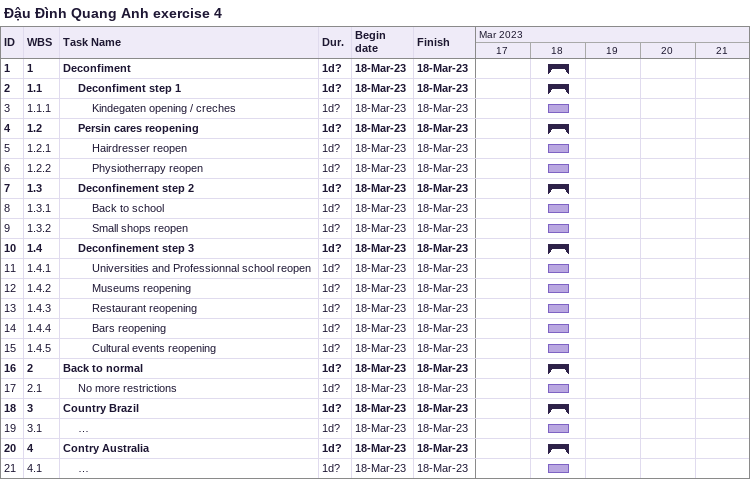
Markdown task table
Đậu Đình Quang Anh exercise 4

| ID | WBS | Task | Duration | Start | Finish |
|---|---|---|---|---|---|
| 1 | 1 | **Deconfiment** | 1d? | 2023-03-18 | 2023-03-18 |
| 2 | 1.1 | **Deconfiment step 1** | 1d? | 2023-03-18 | 2023-03-18 |
| 3 | 1.1.1 | Kindegaten opening / creches | 1d? | 2023-03-18 | 2023-03-18 |
| 4 | 1.2 | **Persin cares reopening** | 1d? | 2023-03-18 | 2023-03-18 |
| 5 | 1.2.1 | Hairdresser reopen | 1d? | 2023-03-18 | 2023-03-18 |
| 6 | 1.2.2 | Physiotherrapy reopen | 1d? | 2023-03-18 | 2023-03-18 |
| 7 | 1.3 | **Deconfinement step 2** | 1d? | 2023-03-18 | 2023-03-18 |
| 8 | 1.3.1 | Back to school | 1d? | 2023-03-18 | 2023-03-18 |
| 9 | 1.3.2 | Small shops reopen | 1d? | 2023-03-18 | 2023-03-18 |
| 10 | 1.4 | **Deconfinement step 3** | 1d? | 2023-03-18 | 2023-03-18 |
| 11 | 1.4.1 | Universities and Professionnal school reopen | 1d? | 2023-03-18 | 2023-03-18 |
| 12 | 1.4.2 | Museums reopening | 1d? | 2023-03-18 | 2023-03-18 |
| 13 | 1.4.3 | Restaurant reopening | 1d? | 2023-03-18 | 2023-03-18 |
| 14 | 1.4.4 | Bars reopening | 1d? | 2023-03-18 | 2023-03-18 |
| 15 | 1.4.5 | Cultural events reopening | 1d? | 2023-03-18 | 2023-03-18 |
| 16 | 2 | **Back to normal** | 1d? | 2023-03-18 | 2023-03-18 |
| 17 | 2.1 | No more restrictions | 1d? | 2023-03-18 | 2023-03-18 |
| 18 | 3 | **Country Brazil** | 1d? | 2023-03-18 | 2023-03-18 |
| 19 | 3.1 | … | 1d? | 2023-03-18 | 2023-03-18 |
| 20 | 4 | **Contry Australia** | 1d? | 2023-03-18 | 2023-03-18 |
| 21 | 4.1 | … | 1d? | 2023-03-18 | 2023-03-18 |
